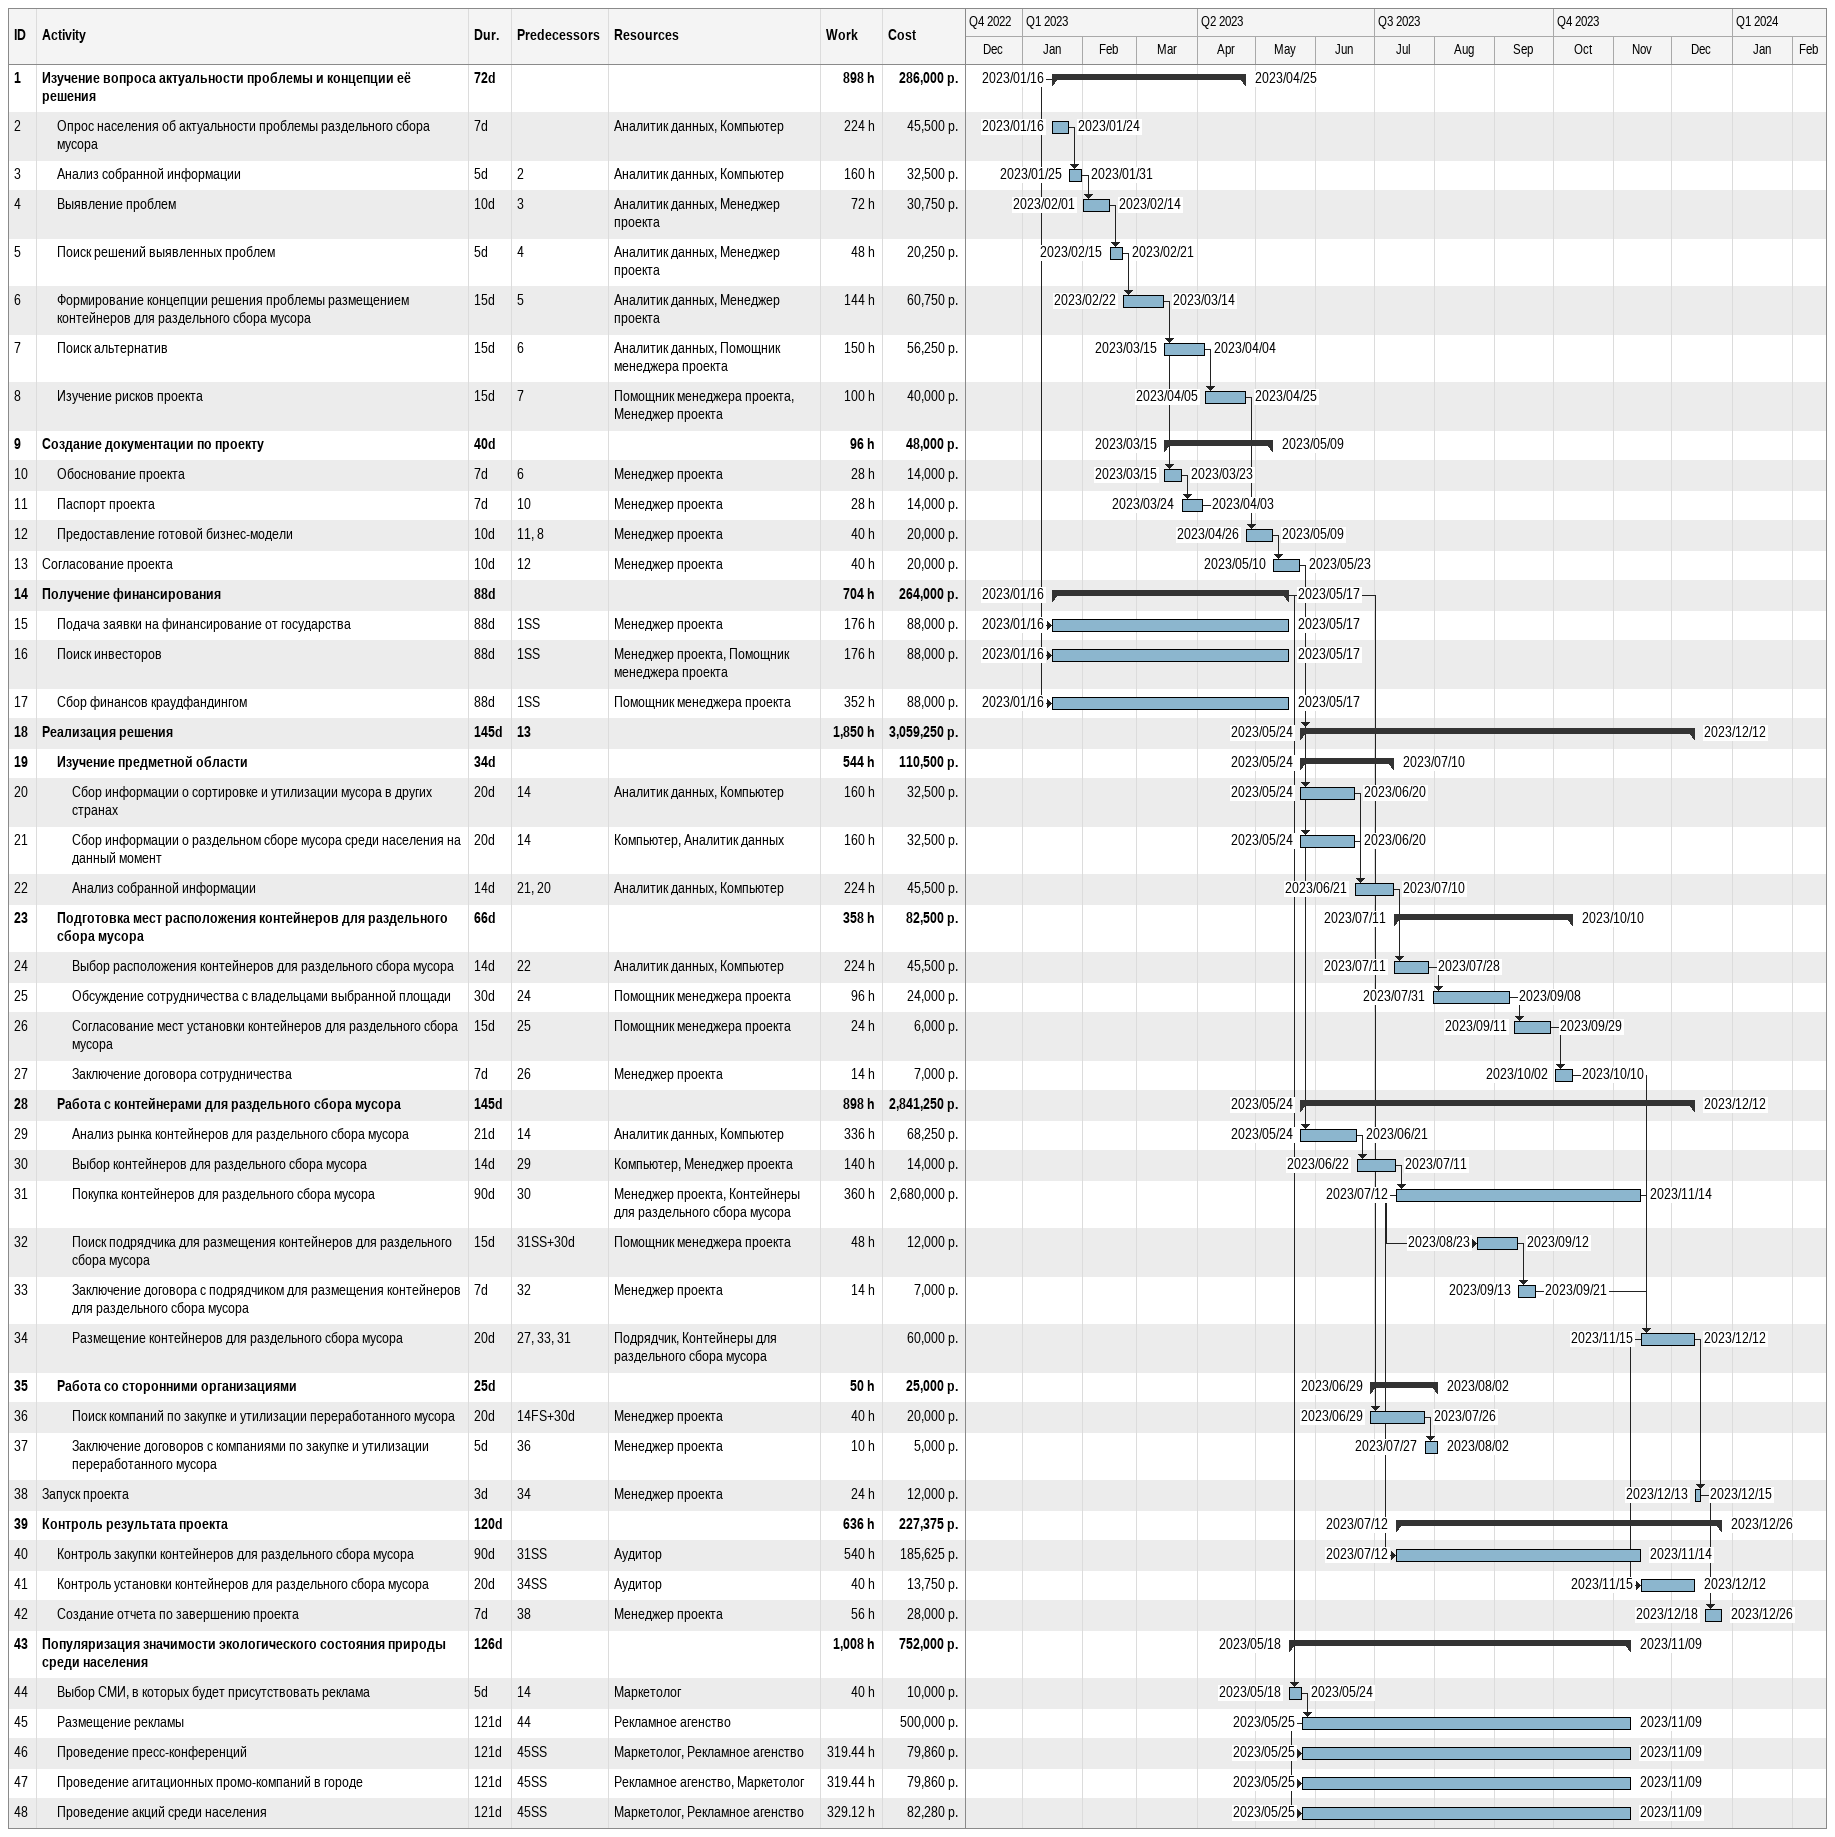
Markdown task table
| ID | Level | Task | Duration | Start | Finish | Predecessors | Resources | Work (h) | Cost (р.) |
|---|---|---|---|---|---|---|---|---|---|
| 1 | 1 | **Изучение вопроса актуальности проблемы и концепции её решения** | 72d | 2023-01-16 | 2023-04-25 |  |  | 898 | 286000 |
| 2 | 2 | Опрос населения об актуальности проблемы раздельного сбора мусора | 7d | 2023-01-16 | 2023-01-24 |  | Аналитик данных, Компьютер | 224 | 45500 |
| 3 | 2 | Анализ собранной информации | 5d | 2023-01-25 | 2023-01-31 | 2 | Аналитик данных, Компьютер | 160 | 32500 |
| 4 | 2 | Выявление проблем | 10d | 2023-02-01 | 2023-02-14 | 3 | Аналитик данных, Менеджер проекта | 72 | 30750 |
| 5 | 2 | Поиск решений выявленных проблем | 5d | 2023-02-15 | 2023-02-21 | 4 | Аналитик данных, Менеджер проекта | 48 | 20250 |
| 6 | 2 | Формирование концепции решения проблемы размещением контейнеров для раздельного сбора мусора | 15d | 2023-02-22 | 2023-03-14 | 5 | Аналитик данных, Менеджер проекта | 144 | 60750 |
| 7 | 2 | Поиск альтернатив | 15d | 2023-03-15 | 2023-04-04 | 6 | Аналитик данных, Помощник менеджера проекта | 150 | 56250 |
| 8 | 2 | Изучение рисков проекта | 15d | 2023-04-05 | 2023-04-25 | 7 | Помощник менеджера проекта, Менеджер проекта | 100 | 40000 |
| 9 | 1 | **Создание документации по проекту** | 40d | 2023-03-15 | 2023-05-09 |  |  | 96 | 48000 |
| 10 | 2 | Обоснование проекта | 7d | 2023-03-15 | 2023-03-23 | 6 | Менеджер проекта | 28 | 14000 |
| 11 | 2 | Паспорт проекта | 7d | 2023-03-24 | 2023-04-03 | 10 | Менеджер проекта | 28 | 14000 |
| 12 | 2 | Предоставление готовой бизнес-модели | 10d | 2023-04-26 | 2023-05-09 | 11, 8 | Менеджер проекта | 40 | 20000 |
| 13 | 1 | Согласование проекта | 10d | 2023-05-10 | 2023-05-23 | 12 | Менеджер проекта | 40 | 20000 |
| 14 | 1 | **Получение финансирования** | 88d | 2023-01-16 | 2023-05-17 |  |  | 704 | 264000 |
| 15 | 2 | Подача заявки на финансирование от государства | 88d | 2023-01-16 | 2023-05-17 | 1SS | Менеджер проекта | 176 | 88000 |
| 16 | 2 | Поиск инвесторов | 88d | 2023-01-16 | 2023-05-17 | 1SS | Менеджер проекта, Помощник менеджера проекта | 176 | 88000 |
| 17 | 2 | Сбор финансов краудфандингом | 88d | 2023-01-16 | 2023-05-17 | 1SS | Помощник менеджера проекта | 352 | 88000 |
| 18 | 1 | **Реализация решения** | 145d | 2023-05-24 | 2023-12-12 | 13 |  | 1850 | 3059250 |
| 19 | 2 | **Изучение предметной области** | 34d | 2023-05-24 | 2023-07-10 |  |  | 544 | 110500 |
| 20 | 3 | Сбор информации о сортировке и утилизации мусора в других странах | 20d | 2023-05-24 | 2023-06-20 | 14 | Аналитик данных, Компьютер | 160 | 32500 |
| 21 | 3 | Сбор информации о раздельном сборе мусора среди населения на данный момент | 20d | 2023-05-24 | 2023-06-20 | 14 | Компьютер, Аналитик данных | 160 | 32500 |
| 22 | 3 | Анализ собранной информации | 14d | 2023-06-21 | 2023-07-10 | 21, 20 | Аналитик данных, Компьютер | 224 | 45500 |
| 23 | 2 | **Подготовка мест расположения контейнеров для раздельного сбора мусора** | 66d | 2023-07-11 | 2023-10-10 |  |  | 358 | 82500 |
| 24 | 3 | Выбор расположения контейнеров для раздельного сбора мусора | 14d | 2023-07-11 | 2023-07-28 | 22 | Аналитик данных, Компьютер | 224 | 45500 |
| 25 | 3 | Обсуждение сотрудничества с владельцами выбранной площади | 30d | 2023-07-31 | 2023-09-08 | 24 | Помощник менеджера проекта | 96 | 24000 |
| 26 | 3 | Согласование мест установки контейнеров для раздельного сбора мусора | 15d | 2023-09-11 | 2023-09-29 | 25 | Помощник менеджера проекта | 24 | 6000 |
| 27 | 3 | Заключение договора сотрудничества | 7d | 2023-10-02 | 2023-10-10 | 26 | Менеджер проекта | 14 | 7000 |
| 28 | 2 | **Работа с контейнерами для раздельного сбора мусора** | 145d | 2023-05-24 | 2023-12-12 |  |  | 898 | 2841250 |
| 29 | 3 | Анализ рынка контейнеров для раздельного сбора мусора | 21d | 2023-05-24 | 2023-06-21 | 14 | Аналитик данных, Компьютер | 336 | 68250 |
| 30 | 3 | Выбор контейнеров для раздельного сбора мусора | 14d | 2023-06-22 | 2023-07-11 | 29 | Компьютер, Менеджер проекта | 140 | 14000 |
| 31 | 3 | Покупка контейнеров для раздельного сбора мусора | 90d | 2023-07-12 | 2023-11-14 | 30 | Менеджер проекта, Контейнеры для раздельного сбора мусора | 360 | 2680000 |
| 32 | 3 | Поиск подрядчика для размещения контейнеров для раздельного сбора мусора | 15d | 2023-08-23 | 2023-09-12 | 31SS+30d | Помощник менеджера проекта | 48 | 12000 |
| 33 | 3 | Заключение договора с подрядчиком для размещения контейнеров для раздельного сбора мусора | 7d | 2023-09-13 | 2023-09-21 | 32 | Менеджер проекта | 14 | 7000 |
| 34 | 3 | Размещение контейнеров для раздельного сбора мусора | 20d | 2023-11-15 | 2023-12-12 | 27, 33, 31 | Подрядчик, Контейнеры для раздельного сбора мусора |  | 60000 |
| 35 | 2 | **Работа со сторонними организациями** | 25d | 2023-06-29 | 2023-08-02 |  |  | 50 | 25000 |
| 36 | 3 | Поиск компаний по закупке и утилизации переработанного мусора | 20d | 2023-06-29 | 2023-07-26 | 14FS+30d | Менеджер проекта | 40 | 20000 |
| 37 | 3 | Заключение договоров с компаниями по закупке и утилизации переработанного мусора | 5d | 2023-07-27 | 2023-08-02 | 36 | Менеджер проекта | 10 | 5000 |
| 38 | 1 | Запуск проекта | 3d | 2023-12-13 | 2023-12-15 | 34 | Менеджер проекта | 24 | 12000 |
| 39 | 1 | **Контроль результата проекта** | 120d | 2023-07-12 | 2023-12-26 |  |  | 636 | 227375 |
| 40 | 2 | Контроль закупки контейнеров для раздельного сбора мусора | 90d | 2023-07-12 | 2023-11-14 | 31SS | Аудитор | 540 | 185625 |
| 41 | 2 | Контроль установки контейнеров для раздельного сбора мусора | 20d | 2023-11-15 | 2023-12-12 | 34SS | Аудитор | 40 | 13750 |
| 42 | 2 | Создание отчета по завершению проекта | 7d | 2023-12-18 | 2023-12-26 | 38 | Менеджер проекта | 56 | 28000 |
| 43 | 1 | **Популяризация значимости экологического состояния природы среди населения** | 126d | 2023-05-18 | 2023-11-09 |  |  | 1008 | 752000 |
| 44 | 2 | Выбор СМИ, в которых будет присутствовать реклама | 5d | 2023-05-18 | 2023-05-24 | 14 | Маркетолог | 40 | 10000 |
| 45 | 2 | Размещение рекламы | 121d | 2023-05-25 | 2023-11-09 | 44 | Рекламное агенство |  | 500000 |
| 46 | 2 | Проведение пресс-конференций | 121d | 2023-05-25 | 2023-11-09 | 45SS | Маркетолог, Рекламное агенство | 319.44 | 79860 |
| 47 | 2 | Проведение агитационных промо-компаний в городе | 121d | 2023-05-25 | 2023-11-09 | 45SS | Рекламное агенство, Маркетолог | 319.44 | 79860 |
| 48 | 2 | Проведение акций среди населения | 121d | 2023-05-25 | 2023-11-09 | 45SS | Маркетолог, Рекламное агенство | 329.12 | 82280 |
